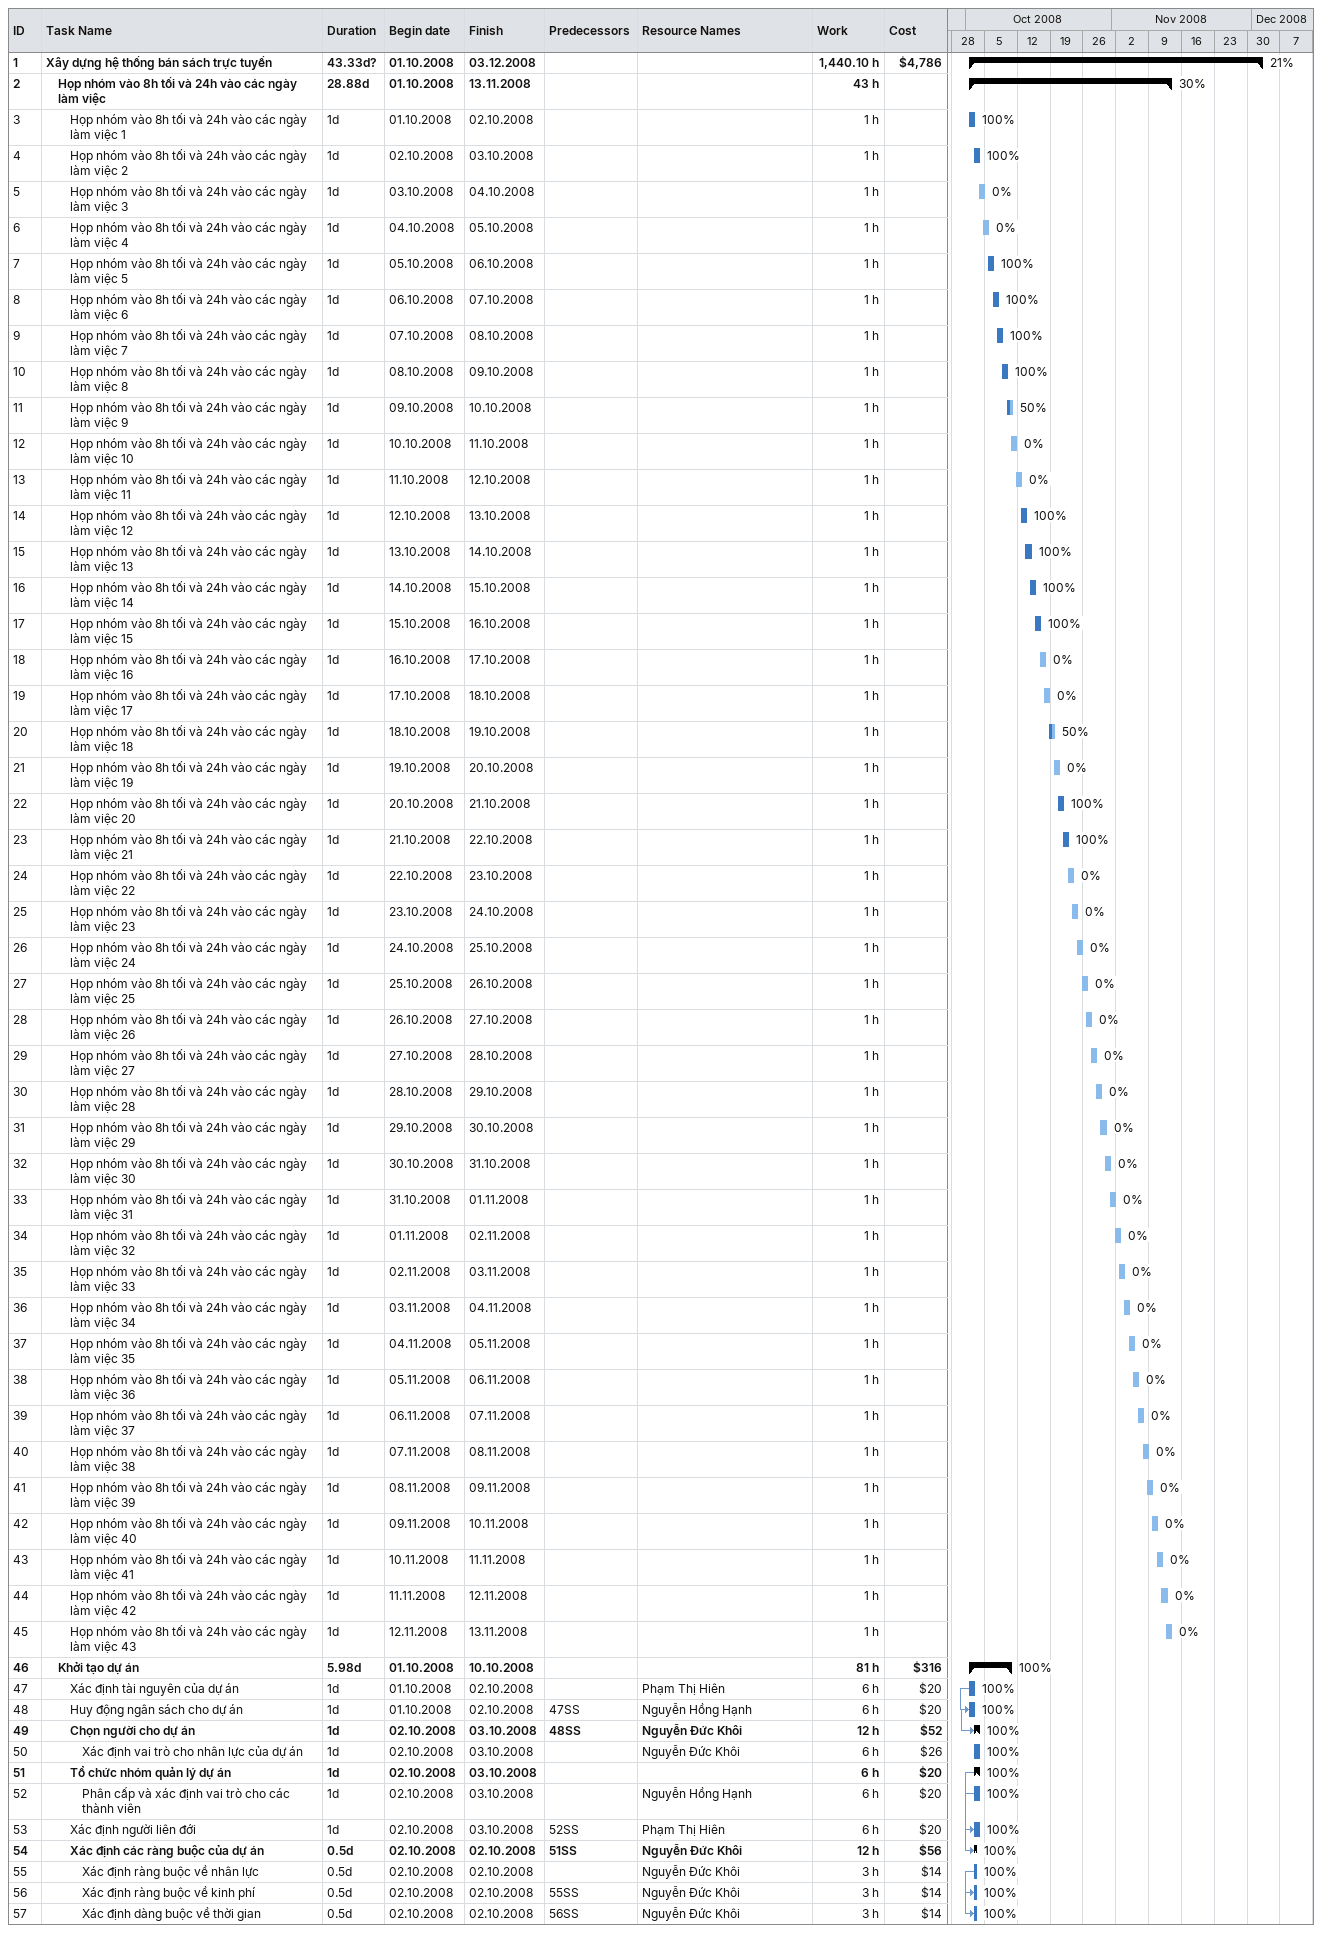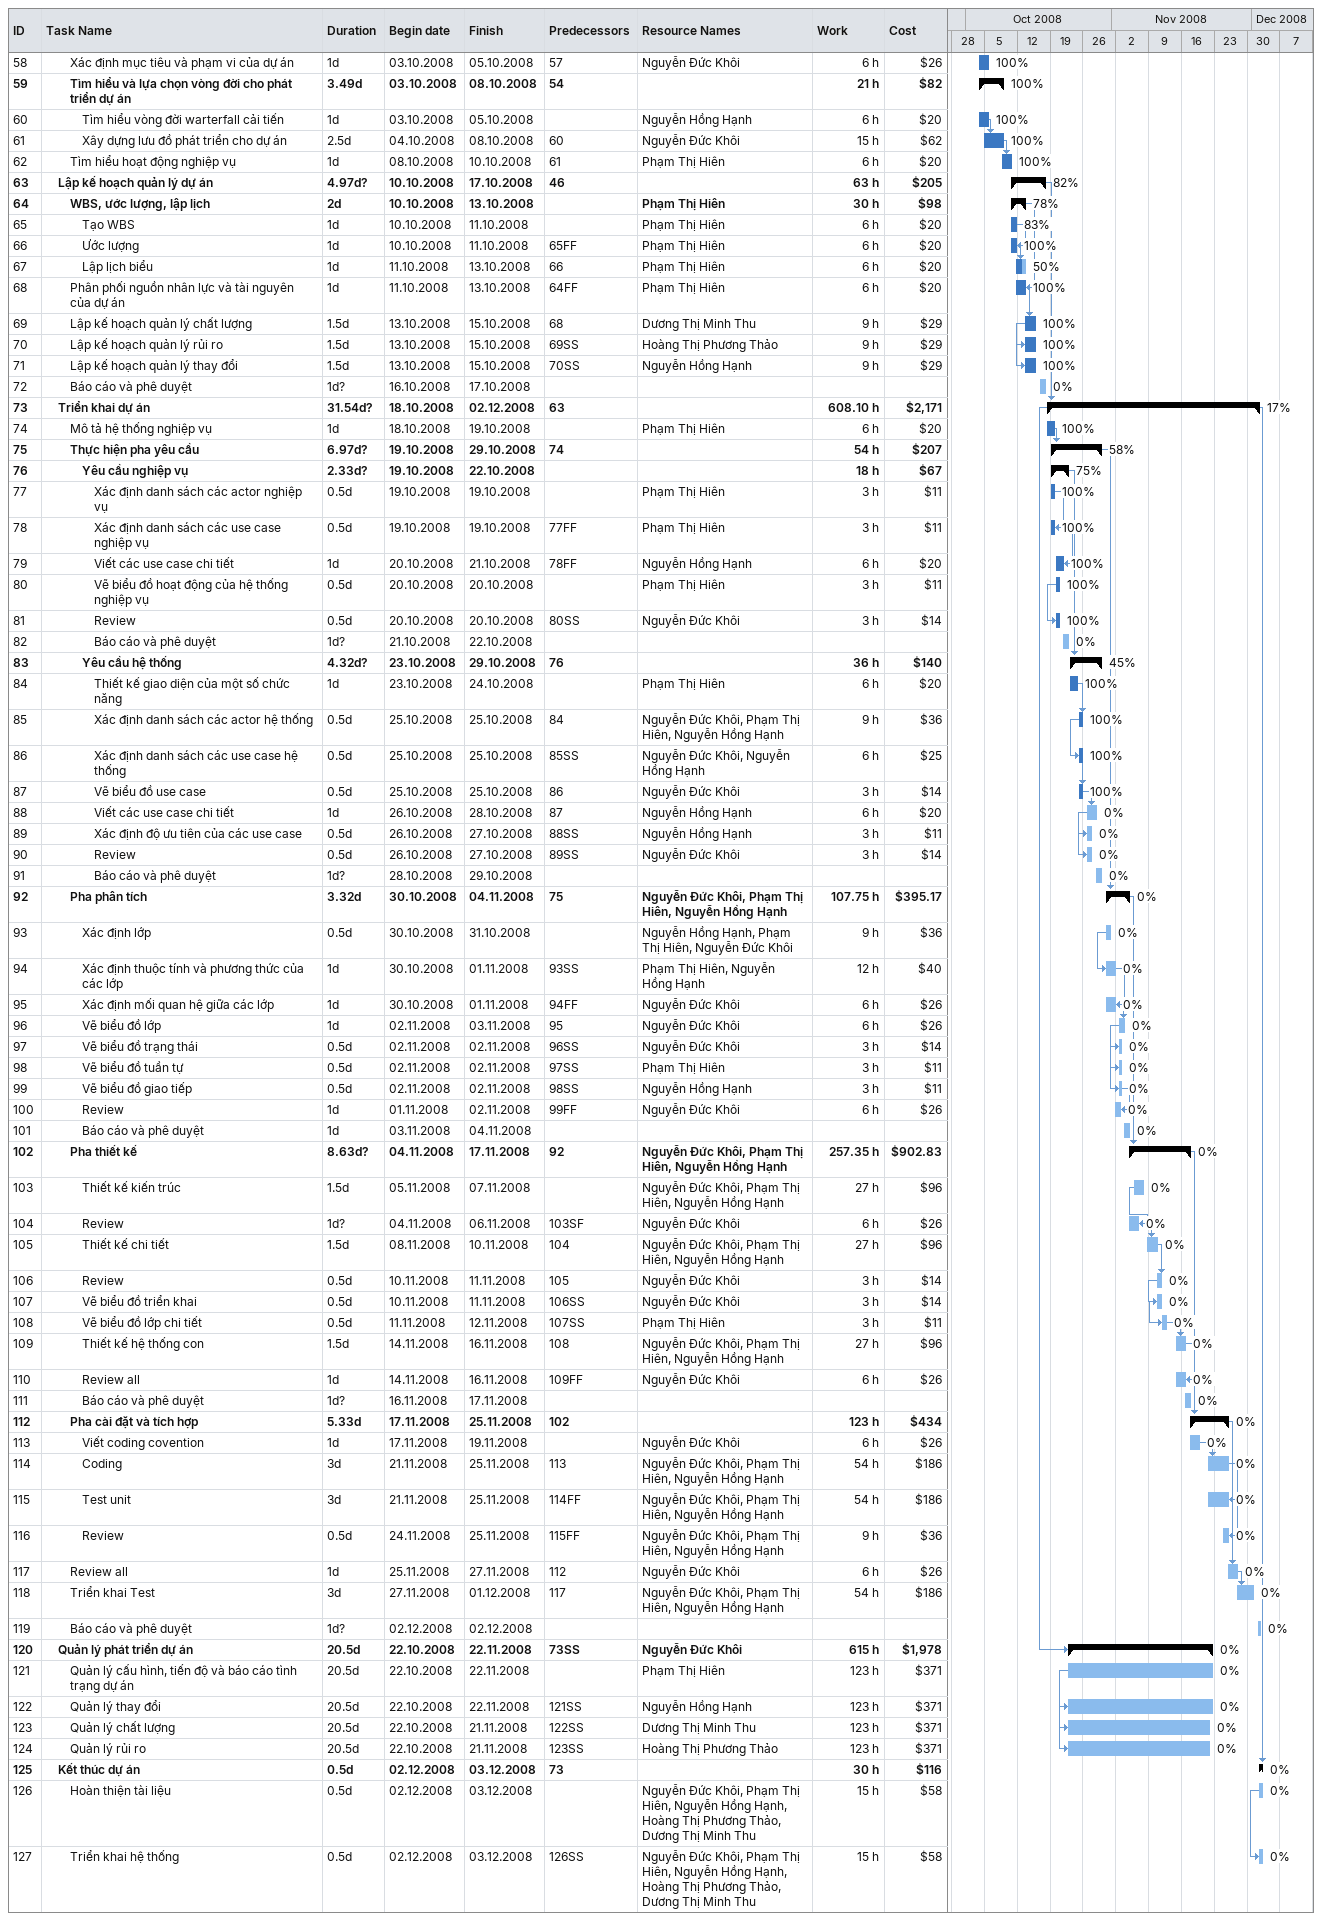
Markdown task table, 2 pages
| ID | Level | Task | Duration | Start | Finish | Predecessors | Resources | % complete | Work (h) | Cost ($) |
|---|---|---|---|---|---|---|---|---|---|---|
| 1 | 1 | **Xây dựng hệ thống bán sách trực tuyến** | 43.33d? | 2008-10-01 | 2008-12-03 |  |  | 21 | 1440.10 | 4786 |
| 2 | 2 | **Họp nhóm vào 8h tối và 24h vào các ngày làm việc** | 28.88d | 2008-10-01 | 2008-11-13 |  |  | 30 | 43 |  |
| 3 | 3 | Họp nhóm vào 8h tối và 24h vào các ngày làm việc 1 | 1d | 2008-10-01 | 2008-10-02 |  |  | 100 | 1 |  |
| 4 | 3 | Họp nhóm vào 8h tối và 24h vào các ngày làm việc 2 | 1d | 2008-10-02 | 2008-10-03 |  |  | 100 | 1 |  |
| 5 | 3 | Họp nhóm vào 8h tối và 24h vào các ngày làm việc 3 | 1d | 2008-10-03 | 2008-10-04 |  |  | 0 | 1 |  |
| 6 | 3 | Họp nhóm vào 8h tối và 24h vào các ngày làm việc 4 | 1d | 2008-10-04 | 2008-10-05 |  |  | 0 | 1 |  |
| 7 | 3 | Họp nhóm vào 8h tối và 24h vào các ngày làm việc 5 | 1d | 2008-10-05 | 2008-10-06 |  |  | 100 | 1 |  |
| 8 | 3 | Họp nhóm vào 8h tối và 24h vào các ngày làm việc 6 | 1d | 2008-10-06 | 2008-10-07 |  |  | 100 | 1 |  |
| 9 | 3 | Họp nhóm vào 8h tối và 24h vào các ngày làm việc 7 | 1d | 2008-10-07 | 2008-10-08 |  |  | 100 | 1 |  |
| 10 | 3 | Họp nhóm vào 8h tối và 24h vào các ngày làm việc 8 | 1d | 2008-10-08 | 2008-10-09 |  |  | 100 | 1 |  |
| 11 | 3 | Họp nhóm vào 8h tối và 24h vào các ngày làm việc 9 | 1d | 2008-10-09 | 2008-10-10 |  |  | 50 | 1 |  |
| 12 | 3 | Họp nhóm vào 8h tối và 24h vào các ngày làm việc 10 | 1d | 2008-10-10 | 2008-10-11 |  |  | 0 | 1 |  |
| 13 | 3 | Họp nhóm vào 8h tối và 24h vào các ngày làm việc 11 | 1d | 2008-10-11 | 2008-10-12 |  |  | 0 | 1 |  |
| 14 | 3 | Họp nhóm vào 8h tối và 24h vào các ngày làm việc 12 | 1d | 2008-10-12 | 2008-10-13 |  |  | 100 | 1 |  |
| 15 | 3 | Họp nhóm vào 8h tối và 24h vào các ngày làm việc 13 | 1d | 2008-10-13 | 2008-10-14 |  |  | 100 | 1 |  |
| 16 | 3 | Họp nhóm vào 8h tối và 24h vào các ngày làm việc 14 | 1d | 2008-10-14 | 2008-10-15 |  |  | 100 | 1 |  |
| 17 | 3 | Họp nhóm vào 8h tối và 24h vào các ngày làm việc 15 | 1d | 2008-10-15 | 2008-10-16 |  |  | 100 | 1 |  |
| 18 | 3 | Họp nhóm vào 8h tối và 24h vào các ngày làm việc 16 | 1d | 2008-10-16 | 2008-10-17 |  |  | 0 | 1 |  |
| 19 | 3 | Họp nhóm vào 8h tối và 24h vào các ngày làm việc 17 | 1d | 2008-10-17 | 2008-10-18 |  |  | 0 | 1 |  |
| 20 | 3 | Họp nhóm vào 8h tối và 24h vào các ngày làm việc 18 | 1d | 2008-10-18 | 2008-10-19 |  |  | 50 | 1 |  |
| 21 | 3 | Họp nhóm vào 8h tối và 24h vào các ngày làm việc 19 | 1d | 2008-10-19 | 2008-10-20 |  |  | 0 | 1 |  |
| 22 | 3 | Họp nhóm vào 8h tối và 24h vào các ngày làm việc 20 | 1d | 2008-10-20 | 2008-10-21 |  |  | 100 | 1 |  |
| 23 | 3 | Họp nhóm vào 8h tối và 24h vào các ngày làm việc 21 | 1d | 2008-10-21 | 2008-10-22 |  |  | 100 | 1 |  |
| 24 | 3 | Họp nhóm vào 8h tối và 24h vào các ngày làm việc 22 | 1d | 2008-10-22 | 2008-10-23 |  |  | 0 | 1 |  |
| 25 | 3 | Họp nhóm vào 8h tối và 24h vào các ngày làm việc 23 | 1d | 2008-10-23 | 2008-10-24 |  |  | 0 | 1 |  |
| 26 | 3 | Họp nhóm vào 8h tối và 24h vào các ngày làm việc 24 | 1d | 2008-10-24 | 2008-10-25 |  |  | 0 | 1 |  |
| 27 | 3 | Họp nhóm vào 8h tối và 24h vào các ngày làm việc 25 | 1d | 2008-10-25 | 2008-10-26 |  |  | 0 | 1 |  |
| 28 | 3 | Họp nhóm vào 8h tối và 24h vào các ngày làm việc 26 | 1d | 2008-10-26 | 2008-10-27 |  |  | 0 | 1 |  |
| 29 | 3 | Họp nhóm vào 8h tối và 24h vào các ngày làm việc 27 | 1d | 2008-10-27 | 2008-10-28 |  |  | 0 | 1 |  |
| 30 | 3 | Họp nhóm vào 8h tối và 24h vào các ngày làm việc 28 | 1d | 2008-10-28 | 2008-10-29 |  |  | 0 | 1 |  |
| 31 | 3 | Họp nhóm vào 8h tối và 24h vào các ngày làm việc 29 | 1d | 2008-10-29 | 2008-10-30 |  |  | 0 | 1 |  |
| 32 | 3 | Họp nhóm vào 8h tối và 24h vào các ngày làm việc 30 | 1d | 2008-10-30 | 2008-10-31 |  |  | 0 | 1 |  |
| 33 | 3 | Họp nhóm vào 8h tối và 24h vào các ngày làm việc 31 | 1d | 2008-10-31 | 2008-11-01 |  |  | 0 | 1 |  |
| 34 | 3 | Họp nhóm vào 8h tối và 24h vào các ngày làm việc 32 | 1d | 2008-11-01 | 2008-11-02 |  |  | 0 | 1 |  |
| 35 | 3 | Họp nhóm vào 8h tối và 24h vào các ngày làm việc 33 | 1d | 2008-11-02 | 2008-11-03 |  |  | 0 | 1 |  |
| 36 | 3 | Họp nhóm vào 8h tối và 24h vào các ngày làm việc 34 | 1d | 2008-11-03 | 2008-11-04 |  |  | 0 | 1 |  |
| 37 | 3 | Họp nhóm vào 8h tối và 24h vào các ngày làm việc 35 | 1d | 2008-11-04 | 2008-11-05 |  |  | 0 | 1 |  |
| 38 | 3 | Họp nhóm vào 8h tối và 24h vào các ngày làm việc 36 | 1d | 2008-11-05 | 2008-11-06 |  |  | 0 | 1 |  |
| 39 | 3 | Họp nhóm vào 8h tối và 24h vào các ngày làm việc 37 | 1d | 2008-11-06 | 2008-11-07 |  |  | 0 | 1 |  |
| 40 | 3 | Họp nhóm vào 8h tối và 24h vào các ngày làm việc 38 | 1d | 2008-11-07 | 2008-11-08 |  |  | 0 | 1 |  |
| 41 | 3 | Họp nhóm vào 8h tối và 24h vào các ngày làm việc 39 | 1d | 2008-11-08 | 2008-11-09 |  |  | 0 | 1 |  |
| 42 | 3 | Họp nhóm vào 8h tối và 24h vào các ngày làm việc 40 | 1d | 2008-11-09 | 2008-11-10 |  |  | 0 | 1 |  |
| 43 | 3 | Họp nhóm vào 8h tối và 24h vào các ngày làm việc 41 | 1d | 2008-11-10 | 2008-11-11 |  |  | 0 | 1 |  |
| 44 | 3 | Họp nhóm vào 8h tối và 24h vào các ngày làm việc 42 | 1d | 2008-11-11 | 2008-11-12 |  |  | 0 | 1 |  |
| 45 | 3 | Họp nhóm vào 8h tối và 24h vào các ngày làm việc 43 | 1d | 2008-11-12 | 2008-11-13 |  |  | 0 | 1 |  |
| 46 | 2 | **Khởi tạo dự án** | 5.98d | 2008-10-01 | 2008-10-10 |  |  | 100 | 81 | 316 |
| 47 | 3 | Xác định tài nguyên của dự án | 1d | 2008-10-01 | 2008-10-02 |  | Phạm Thị Hiên | 100 | 6 | 20 |
| 48 | 3 | Huy động ngân sách cho dự án | 1d | 2008-10-01 | 2008-10-02 | 47SS | Nguyễn Hồng Hạnh | 100 | 6 | 20 |
| 49 | 3 | **Chọn người cho dự án** | 1d | 2008-10-02 | 2008-10-03 | 48SS | Nguyễn Đức Khôi | 100 | 12 | 52 |
| 50 | 4 | Xác định vai trò cho nhân lực của dự án | 1d | 2008-10-02 | 2008-10-03 |  | Nguyễn Đức Khôi | 100 | 6 | 26 |
| 51 | 3 | **Tổ chức nhóm quản lý dự án** | 1d | 2008-10-02 | 2008-10-03 |  |  | 100 | 6 | 20 |
| 52 | 4 | Phân cấp và xác định vai trò cho các thành viên | 1d | 2008-10-02 | 2008-10-03 |  | Nguyễn Hồng Hạnh | 100 | 6 | 20 |
| 53 | 3 | Xác định người liên đới | 1d | 2008-10-02 | 2008-10-03 | 52SS | Phạm Thị Hiên | 100 | 6 | 20 |
| 54 | 3 | **Xác định các ràng buộc của dự án** | 0.5d | 2008-10-02 | 2008-10-02 | 51SS | Nguyễn Đức Khôi | 100 | 12 | 56 |
| 55 | 4 | Xác định ràng buộc về nhân lực | 0.5d | 2008-10-02 | 2008-10-02 |  | Nguyễn Đức Khôi | 100 | 3 | 14 |
| 56 | 4 | Xác định ràng buộc về kinh phí | 0.5d | 2008-10-02 | 2008-10-02 | 55SS | Nguyễn Đức Khôi | 100 | 3 | 14 |
| 57 | 4 | Xác định dàng buộc về thời gian | 0.5d | 2008-10-02 | 2008-10-02 | 56SS | Nguyễn Đức Khôi | 100 | 3 | 14 |
| 58 | 3 | Xác định mục tiêu và phạm vi của dự án | 1d | 2008-10-03 | 2008-10-05 | 57 | Nguyễn Đức Khôi | 100 | 6 | 26 |
| 59 | 3 | **Tìm hiểu và lựa chọn vòng đời cho phát triển dự án** | 3.49d | 2008-10-03 | 2008-10-08 | 54 |  | 100 | 21 | 82 |
| 60 | 4 | Tìm hiểu vòng đời warterfall cải tiến | 1d | 2008-10-03 | 2008-10-05 |  | Nguyễn Hồng Hạnh | 100 | 6 | 20 |
| 61 | 4 | Xây dựng lưu đồ phát triển cho dự án | 2.5d | 2008-10-04 | 2008-10-08 | 60 | Nguyễn Đức Khôi | 100 | 15 | 62 |
| 62 | 3 | Tìm hiểu hoạt động nghiệp vụ | 1d | 2008-10-08 | 2008-10-10 | 61 | Phạm Thị Hiên | 100 | 6 | 20 |
| 63 | 2 | **Lập kế hoạch quản lý dự án** | 4.97d? | 2008-10-10 | 2008-10-17 | 46 |  | 82 | 63 | 205 |
| 64 | 3 | **WBS, ước lượng, lập lịch** | 2d | 2008-10-10 | 2008-10-13 |  | Phạm Thị Hiên | 78 | 30 | 98 |
| 65 | 4 | Tạo WBS | 1d | 2008-10-10 | 2008-10-11 |  | Phạm Thị Hiên | 83 | 6 | 20 |
| 66 | 4 | Ước lượng | 1d | 2008-10-10 | 2008-10-11 | 65FF | Phạm Thị Hiên | 100 | 6 | 20 |
| 67 | 4 | Lập lịch biểu | 1d | 2008-10-11 | 2008-10-13 | 66 | Phạm Thị Hiên | 50 | 6 | 20 |
| 68 | 3 | Phân phối nguồn nhân lực và tài nguyên của dự án | 1d | 2008-10-11 | 2008-10-13 | 64FF | Phạm Thị Hiên | 100 | 6 | 20 |
| 69 | 3 | Lập kế hoạch quản lý chất lượng | 1.5d | 2008-10-13 | 2008-10-15 | 68 | Dương Thị Minh Thu | 100 | 9 | 29 |
| 70 | 3 | Lập kế hoạch quản lý rủi ro | 1.5d | 2008-10-13 | 2008-10-15 | 69SS | Hoàng Thị Phương Thảo | 100 | 9 | 29 |
| 71 | 3 | Lập kế hoạch quản lý thay đổi | 1.5d | 2008-10-13 | 2008-10-15 | 70SS | Nguyễn Hồng Hạnh | 100 | 9 | 29 |
| 72 | 3 | Báo cáo và phê duyệt | 1d? | 2008-10-16 | 2008-10-17 |  |  | 0 |  |  |
| 73 | 2 | **Triển khai dự án** | 31.54d? | 2008-10-18 | 2008-12-02 | 63 |  | 17 | 608.10 | 2171 |
| 74 | 3 | Mô tả hệ thống nghiệp vụ | 1d | 2008-10-18 | 2008-10-19 |  | Phạm Thị Hiên | 100 | 6 | 20 |
| 75 | 3 | **Thực hiện pha yêu cầu** | 6.97d? | 2008-10-19 | 2008-10-29 | 74 |  | 58 | 54 | 207 |
| 76 | 4 | **Yêu cầu nghiệp vụ** | 2.33d? | 2008-10-19 | 2008-10-22 |  |  | 75 | 18 | 67 |
| 77 | 5 | Xác định danh sách các actor nghiệp vụ | 0.5d | 2008-10-19 | 2008-10-19 |  | Phạm Thị Hiên | 100 | 3 | 11 |
| 78 | 5 | Xác định danh sách các use case nghiệp vụ | 0.5d | 2008-10-19 | 2008-10-19 | 77FF | Phạm Thị Hiên | 100 | 3 | 11 |
| 79 | 5 | Viết các use case chi tiết | 1d | 2008-10-20 | 2008-10-21 | 78FF | Nguyễn Hồng Hạnh | 100 | 6 | 20 |
| 80 | 5 | Vẽ biểu đồ hoạt động của hệ thống nghiệp vụ | 0.5d | 2008-10-20 | 2008-10-20 |  | Phạm Thị Hiên | 100 | 3 | 11 |
| 81 | 5 | Review | 0.5d | 2008-10-20 | 2008-10-20 | 80SS | Nguyễn Đức Khôi | 100 | 3 | 14 |
| 82 | 5 | Báo cáo và phê duyệt | 1d? | 2008-10-21 | 2008-10-22 |  |  | 0 |  |  |
| 83 | 4 | **Yêu cầu hệ thống** | 4.32d? | 2008-10-23 | 2008-10-29 | 76 |  | 45 | 36 | 140 |
| 84 | 5 | Thiết kế giao diện của một số chức năng | 1d | 2008-10-23 | 2008-10-24 |  | Phạm Thị Hiên | 100 | 6 | 20 |
| 85 | 5 | Xác định danh sách các actor hệ thống | 0.5d | 2008-10-25 | 2008-10-25 | 84 | Nguyễn Đức Khôi, Phạm Thị Hiên, Nguyễn Hồng Hạnh | 100 | 9 | 36 |
| 86 | 5 | Xác định danh sách các use case hệ thống | 0.5d | 2008-10-25 | 2008-10-25 | 85SS | Nguyễn Đức Khôi, Nguyễn Hồng Hạnh | 100 | 6 | 25 |
| 87 | 5 | Vẽ biểu đồ use case | 0.5d | 2008-10-25 | 2008-10-25 | 86 | Nguyễn Đức Khôi | 100 | 3 | 14 |
| 88 | 5 | Viết các use case chi tiết | 1d | 2008-10-26 | 2008-10-28 | 87 | Nguyễn Hồng Hạnh | 0 | 6 | 20 |
| 89 | 5 | Xác định độ ưu tiên của các use case | 0.5d | 2008-10-26 | 2008-10-27 | 88SS | Nguyễn Hồng Hạnh | 0 | 3 | 11 |
| 90 | 5 | Review | 0.5d | 2008-10-26 | 2008-10-27 | 89SS | Nguyễn Đức Khôi | 0 | 3 | 14 |
| 91 | 5 | Báo cáo và phê duyệt | 1d? | 2008-10-28 | 2008-10-29 |  |  | 0 |  |  |
| 92 | 3 | **Pha phân tích** | 3.32d | 2008-10-30 | 2008-11-04 | 75 | Nguyễn Đức Khôi, Phạm Thị Hiên, Nguyễn Hồng Hạnh | 0 | 107.75 | 395.17 |
| 93 | 4 | Xác định lớp | 0.5d | 2008-10-30 | 2008-10-31 |  | Nguyễn Hồng Hạnh, Phạm Thị Hiên, Nguyễn Đức Khôi | 0 | 9 | 36 |
| 94 | 4 | Xác định thuộc tính và phương thức của các lớp | 1d | 2008-10-30 | 2008-11-01 | 93SS | Phạm Thị Hiên, Nguyễn Hồng Hạnh | 0 | 12 | 40 |
| 95 | 4 | Xác định mối quan hệ giữa các lớp | 1d | 2008-10-30 | 2008-11-01 | 94FF | Nguyễn Đức Khôi | 0 | 6 | 26 |
| 96 | 4 | Vẽ biểu đồ lớp | 1d | 2008-11-02 | 2008-11-03 | 95 | Nguyễn Đức Khôi | 0 | 6 | 26 |
| 97 | 4 | Vẽ biểu đồ trạng thái | 0.5d | 2008-11-02 | 2008-11-02 | 96SS | Nguyễn Đức Khôi | 0 | 3 | 14 |
| 98 | 4 | Vẽ biểu đồ tuần tự | 0.5d | 2008-11-02 | 2008-11-02 | 97SS | Phạm Thị Hiên | 0 | 3 | 11 |
| 99 | 4 | Vẽ biểu đồ giao tiếp | 0.5d | 2008-11-02 | 2008-11-02 | 98SS | Nguyễn Hồng Hạnh | 0 | 3 | 11 |
| 100 | 4 | Review | 1d | 2008-11-01 | 2008-11-02 | 99FF | Nguyễn Đức Khôi | 0 | 6 | 26 |
| 101 | 4 | Báo cáo và phê duyệt | 1d | 2008-11-03 | 2008-11-04 |  |  | 0 |  |  |
| 102 | 3 | **Pha thiết kế** | 8.63d? | 2008-11-04 | 2008-11-17 | 92 | Nguyễn Đức Khôi, Phạm Thị Hiên, Nguyễn Hồng Hạnh | 0 | 257.35 | 902.83 |
| 103 | 4 | Thiết kế kiến trúc | 1.5d | 2008-11-05 | 2008-11-07 |  | Nguyễn Đức Khôi, Phạm Thị Hiên, Nguyễn Hồng Hạnh | 0 | 27 | 96 |
| 104 | 4 | Review | 1d? | 2008-11-04 | 2008-11-06 | 103SF | Nguyễn Đức Khôi | 0 | 6 | 26 |
| 105 | 4 | Thiết kế chi tiết | 1.5d | 2008-11-08 | 2008-11-10 | 104 | Nguyễn Đức Khôi, Phạm Thị Hiên, Nguyễn Hồng Hạnh | 0 | 27 | 96 |
| 106 | 4 | Review | 0.5d | 2008-11-10 | 2008-11-11 | 105 | Nguyễn Đức Khôi | 0 | 3 | 14 |
| 107 | 4 | Vẽ biểu đồ triển khai | 0.5d | 2008-11-10 | 2008-11-11 | 106SS | Nguyễn Đức Khôi | 0 | 3 | 14 |
| 108 | 4 | Vẽ biểu đồ lớp chi tiết | 0.5d | 2008-11-11 | 2008-11-12 | 107SS | Phạm Thị Hiên | 0 | 3 | 11 |
| 109 | 4 | Thiết kế hệ thống con | 1.5d | 2008-11-14 | 2008-11-16 | 108 | Nguyễn Đức Khôi, Phạm Thị Hiên, Nguyễn Hồng Hạnh | 0 | 27 | 96 |
| 110 | 4 | Review all | 1d | 2008-11-14 | 2008-11-16 | 109FF | Nguyễn Đức Khôi | 0 | 6 | 26 |
| 111 | 4 | Báo cáo và phê duyệt | 1d? | 2008-11-16 | 2008-11-17 |  |  | 0 |  |  |
| 112 | 3 | **Pha cài đặt và tích hợp** | 5.33d | 2008-11-17 | 2008-11-25 | 102 |  | 0 | 123 | 434 |
| 113 | 4 | Viết coding covention | 1d | 2008-11-17 | 2008-11-19 |  | Nguyễn Đức Khôi | 0 | 6 | 26 |
| 114 | 4 | Coding | 3d | 2008-11-21 | 2008-11-25 | 113 | Nguyễn Đức Khôi, Phạm Thị Hiên, Nguyễn Hồng Hạnh | 0 | 54 | 186 |
| 115 | 4 | Test unit | 3d | 2008-11-21 | 2008-11-25 | 114FF | Nguyễn Đức Khôi, Phạm Thị Hiên, Nguyễn Hồng Hạnh | 0 | 54 | 186 |
| 116 | 4 | Review | 0.5d | 2008-11-24 | 2008-11-25 | 115FF | Nguyễn Đức Khôi, Phạm Thị Hiên, Nguyễn Hồng Hạnh | 0 | 9 | 36 |
| 117 | 3 | Review all | 1d | 2008-11-25 | 2008-11-27 | 112 | Nguyễn Đức Khôi | 0 | 6 | 26 |
| 118 | 3 | Triển khai Test | 3d | 2008-11-27 | 2008-12-01 | 117 | Nguyễn Đức Khôi, Phạm Thị Hiên, Nguyễn Hồng Hạnh | 0 | 54 | 186 |
| 119 | 3 | Báo cáo và phê duyệt | 1d? | 2008-12-02 | 2008-12-02 |  |  | 0 |  |  |
| 120 | 2 | **Quản lý phát triển dự án** | 20.5d | 2008-10-22 | 2008-11-22 | 73SS | Nguyễn Đức Khôi | 0 | 615 | 1978 |
| 121 | 3 | Quản lý cấu hình, tiến độ và báo cáo tình trạng dự án | 20.5d | 2008-10-22 | 2008-11-22 |  | Phạm Thị Hiên | 0 | 123 | 371 |
| 122 | 3 | Quản lý thay đổi | 20.5d | 2008-10-22 | 2008-11-22 | 121SS | Nguyễn Hồng Hạnh | 0 | 123 | 371 |
| 123 | 3 | Quản lý chất lượng | 20.5d | 2008-10-22 | 2008-11-21 | 122SS | Dương Thị Minh Thu | 0 | 123 | 371 |
| 124 | 3 | Quản lý rủi ro | 20.5d | 2008-10-22 | 2008-11-21 | 123SS | Hoàng Thị Phương Thảo | 0 | 123 | 371 |
| 125 | 2 | **Kết thúc dự án** | 0.5d | 2008-12-02 | 2008-12-03 | 73 |  | 0 | 30 | 116 |
| 126 | 3 | Hoàn thiện tài liệu | 0.5d | 2008-12-02 | 2008-12-03 |  | Nguyễn Đức Khôi, Phạm Thị Hiên, Nguyễn Hồng Hạnh, Hoàng Thị Phương Thảo, Dương Thị Minh Thu | 0 | 15 | 58 |
| 127 | 3 | Triển khai hệ thống | 0.5d | 2008-12-02 | 2008-12-03 | 126SS | Nguyễn Đức Khôi, Phạm Thị Hiên, Nguyễn Hồng Hạnh, Hoàng Thị Phương Thảo, Dương Thị Minh Thu | 0 | 15 | 58 |
